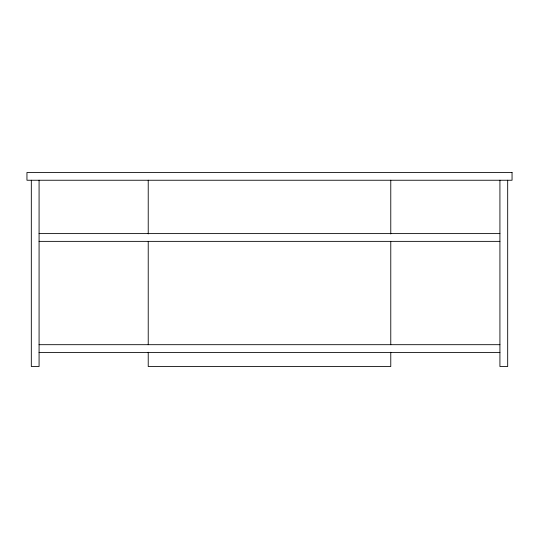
<?xml version="1.0" encoding="UTF-8"?>
<svg xmlns="http://www.w3.org/2000/svg" width="539" height="539" viewBox="0 0 539 539"><rect width="100%" height="100%" fill="white"/><g stroke="black" fill="none" stroke-linecap="round" stroke-linejoin="round"><path stroke-width="0.81" d="M39.078 233.603L499.922 233.603M39.078 241.364L499.922 241.364M39.078 344.69L499.922 344.69M39.078 352.452L499.922 352.452M507.684 180.242L507.684 366.52L499.922 366.52L499.922 180.242M390.775 180.242L390.775 233.946M390.775 241.492L390.775 344.704M390.775 352.257L390.775 366.52L148.225 366.52L148.225 352.257M148.225 180.242L148.225 233.946M148.225 241.492L148.225 344.704M39.078 180.242L39.078 366.52L31.316 366.52L31.316 180.242M512.05 172.48L26.95 172.48L26.95 180.242L512.05 180.242L512.05 172.48"/></g></svg>
